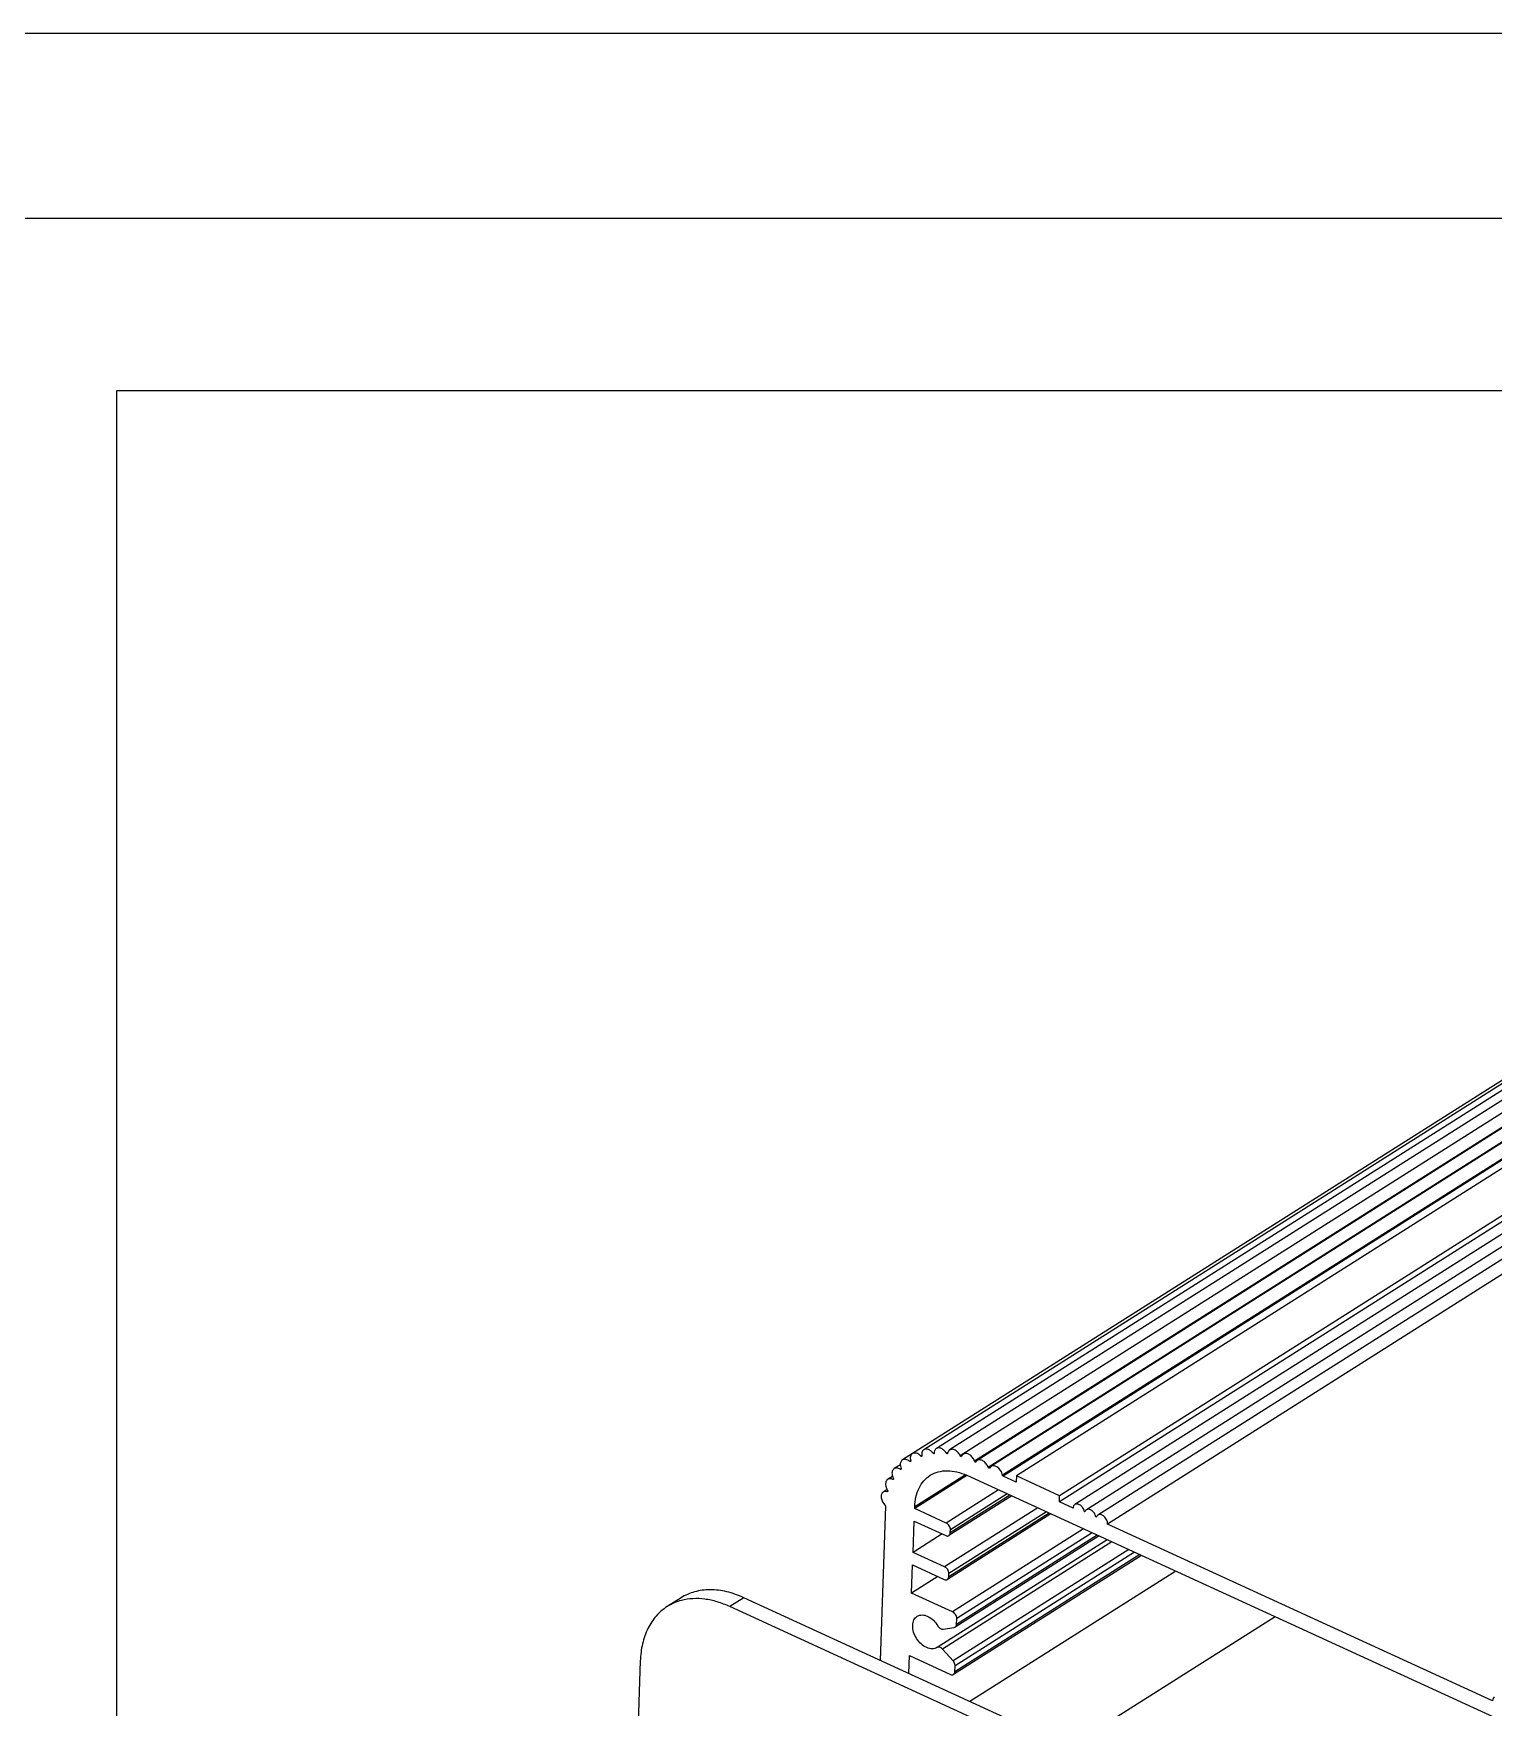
# Model space of a CAD drawing. Header units: millimetres. Extents: x 1354 to 1948, y 682 to 1102.
# Drawn here: x 1566.4 to 1724.2, y 921.6 to 1102.5 of the extents above; entities that cross this region are included whole.
import ezdxf

# ---------------------------------------------------------------- set-up
doc = ezdxf.new("R2010")
doc.units = ezdxf.units.MM

msp = doc.modelspace()

# ---------------------------------------------------------------- linework, layer by layer
at = {"color": 7, "linetype": 'Continuous'}
for p, q in [((1768.46, 1016.85), (1660.3, 948.35)), ((1769.69, 1017.26), (1662.61, 949.45)), ((1771.04, 1017.39), (1663.96, 949.58)), ((1772.48, 1017.24), (1665.4, 949.43)), ((1773.96, 1016.8), (1666.55, 948.78)), ((1775.16, 1016.01), (1668.09, 948.21)), ((1775.45, 1016.1), (1668.37, 948.29)), ((1776.64, 1015.34), (1669.56, 947.54)), ((1776.94, 1015.46), (1669.86, 947.65)), ((1778.18, 1014.51), (1671.11, 946.71)), ((1778.26, 1014.42), (1671.18, 946.61)), ((1779.7, 1014.44), (1672.63, 946.63)), ((1784.34, 1011.63), (1677.26, 943.82)), ((1784.36, 1012.3), (1677.28, 944.49)), ((1786, 1011.34), (1678.93, 943.53)), ((1787.24, 1010.77), (1680.17, 942.96)), ((1788.49, 1010.2), (1681.41, 942.39)), ((1789.54, 1009.24), (1682.46, 941.43)), ((1660.08, 947.84), (1659.4, 947.41)), ((1661.19, 948.26), (1661.08, 948.19)), ((1662.37, 948.84), (1662.27, 948.78)), ((1663.7, 949.13), (1663.6, 949.07)), ((1663.73, 949.08), (1663.71, 949.03)), ((1665.23, 949.19), (1665.04, 949.07)), ((1665.18, 949.06), (1665.15, 949.02)), ((1666.69, 948.74), (1666.67, 948.71)), ((1668.23, 948.14), (1668.21, 948.12)), ((1668.37, 948.29), (1668.23, 948.14)), ((1659.23, 946.58), (1658.7, 946.25)), ((1659.33, 946.29), (1659.25, 946.24)), ((1659.31, 946.24), (1659.25, 946.24)), ((1660.17, 947.41), (1660.07, 947.34)), ((1667.1, 946.74), (1661.62, 943.27)), ((1667.27, 946.68), (1661.62, 943.1)), ((1667.26, 946.69), (1739.13, 913.71)), ((1669.7, 947.48), (1669.69, 947.46)), ((1669.86, 947.65), (1669.7, 947.48)), ((1672.6, 945.96), (1671.18, 946.61)), ((1672.63, 946.63), (1672.6, 945.96)), ((1677.28, 944.49), (1672.63, 946.63)), ((1658.64, 945.15), (1658.23, 944.88)), ((1658.69, 944.95), (1658.66, 944.92)), ((1658.7, 944.93), (1658.66, 944.92)), ((1670.69, 945.11), (1665.03, 941.53)), ((1672.1, 944.47), (1665.32, 940.18)), ((1671.91, 944.55), (1665.47, 940.47)), ((1671.61, 944.69), (1665.48, 940.81)), ((1677.26, 943.82), (1677.28, 944.49)), ((1658.47, 943.36), (1657.88, 926.7)), ((1661.62, 943.1), (1661.62, 943.27)), ((1665.03, 941.53), (1661.62, 943.1)), ((1674.93, 943.17), (1664.86, 936.8)), ((1676.33, 942.52), (1665.16, 935.44)), ((1676.15, 942.61), (1665.3, 935.74)), ((1675.85, 942.75), (1665.31, 936.08)), ((1678.73, 943.14), (1677.26, 943.82)), ((1679.98, 942.81), (1679.95, 942.79)), ((1680.01, 942.76), (1680, 942.75)), ((1661.45, 938.36), (1661.57, 941.74)), ((1661.57, 941.74), (1664.98, 940.18)), ((1665.47, 940.47), (1665.48, 940.81)), ((1679.87, 940.9), (1665.72, 931.94)), ((1680.79, 940.48), (1666.17, 931.22)), ((1681.22, 942.24), (1681.19, 942.22)), ((1681.25, 942.19), (1681.24, 942.18)), ((1724.06, 922.34), (1682.46, 941.43)), ((1664.59, 940.36), (1661.45, 938.36)), ((1682.42, 939.73), (1664.05, 928.1)), ((1682.91, 939.51), (1664.62, 927.92)), ((1684.74, 938.67), (1665.77, 926.65)), ((1681.54, 940.14), (1666, 930.3)), ((1681.35, 940.22), (1666.14, 930.59)), ((1661.29, 933.97), (1661.4, 937.01)), ((1661.4, 937.01), (1664.82, 935.44)), ((1664.86, 936.8), (1661.45, 938.36)), ((1686.12, 938.03), (1665.82, 925.18)), ((1685.93, 938.12), (1665.96, 925.47)), ((1685.37, 938.38), (1665.99, 926.1)), ((1664.12, 935.76), (1661.29, 933.97)), ((1665.3, 935.74), (1665.31, 936.08)), ((1689.82, 936.34), (1667.58, 922.25)), ((1636.39, 933.46), (1634.87, 932.5)), ((1643.16, 933.46), (1641.65, 932.5)), ((1714.51, 900.72), (1643.16, 933.46)), ((1665.72, 931.94), (1661.29, 933.97)), ((1712.99, 899.76), (1641.65, 932.5)), ((1664.7, 930.06), (1665.9, 930.26)), ((1665.9, 930.26), (1666, 930.3)), ((1666.14, 930.59), (1666.17, 931.22)), ((1700.55, 931.41), (1678.31, 917.33)), ((1664.05, 928.09), (1664.03, 928.08)), ((1664.05, 928.1), (1664.05, 928.09)), ((1665.77, 926.65), (1664.62, 927.92)), ((1631.98, 926.63), (1631.23, 904.99)), ((1660.99, 925.28), (1661.06, 927.21)), ((1661.06, 927.21), (1665.48, 925.18)), ((1665.96, 925.47), (1665.99, 926.1))]:
    msp.add_line(p, q, dxfattribs=at)
for points in [[(1947.9, 682.46), (1947.9, 1102.46), (1353.9, 1102.46), (1353.9, 682.46)], [(1373.9, 702.46), (1927.9, 702.46), (1927.9, 1082.46), (1373.9, 1082.46)], [(1575.41, 1063.88), (1911.75, 1063.88), (1911.75, 834.4), (1575.41, 834.4)]]:
    msp.add_lwpolyline(points, close=True)
for points, start_tangent, end_tangent in [([(1663.6, 949.07), (1663.37, 949.32), (1663.1, 949.47), (1662.84, 949.52), (1662.72, 949.5), (1662.61, 949.45)], (-0.597472, 0.80189), (-0.844611, -0.535381)), ([(1663.96, 949.58), (1663.87, 949.5), (1663.79, 949.38)], (-0.845104, -0.534602), (-0.421602, -0.906781)), ([(1665.04, 949.07), (1664.81, 949.37), (1664.52, 949.58), (1664.36, 949.63), (1664.22, 949.65), (1664.08, 949.63), (1663.96, 949.58)], (-0.50722, 0.861817), (-0.845104, -0.534602)), ([(1660.3, 948.35), (1660.19, 948.26), (1660.12, 948.12), (1660.07, 947.96), (1660.07, 947.78)], (-0.844509, -0.535541), (0.070822, -0.997489)), ([(1660.07, 947.78), (1660.08, 947.7), (1660.15, 947.43)], (0.070822, -0.997489), (0.369536, -0.929216)), ([(1661.08, 948.19), (1660.88, 948.33), (1660.67, 948.41), (1660.47, 948.41), (1660.3, 948.35)], (-0.762521, 0.646963), (-0.844509, -0.535541)), ([(1661.17, 948.18), (1661.13, 948.17), (1661.08, 948.19)], (-0.844853, -0.534999), (-0.762521, 0.646963)), ([(1661.38, 949.04), (1661.22, 948.86), (1661.15, 948.6)], (-0.845177, -0.534487), (-0.076246, -0.997089)), ([(1661.15, 948.6), (1661.15, 948.52), (1661.19, 948.26)], (-0.076246, -0.997089), (0.259314, -0.965793)), ([(1661.19, 948.26), (1661.19, 948.21), (1661.17, 948.18)], (0.259314, -0.965793), (-0.844853, -0.534999)), ([(1662.27, 948.78), (1662.05, 948.97), (1661.81, 949.08), (1661.58, 949.1), (1661.38, 949.04)], (-0.682352, 0.731024), (-0.845177, -0.534487)), ([(1662.37, 948.75), (1662.32, 948.74), (1662.27, 948.78)], (-0.839946, -0.542671), (-0.682352, 0.731024)), ([(1662.39, 948.81), (1662.39, 948.78), (1662.37, 948.75)], (0.136397, -0.990654), (-0.839946, -0.542671)), ([(1662.4, 949.14), (1662.39, 949.06), (1662.39, 948.81)], (-0.241375, -0.970432), (0.136397, -0.990654)), ([(1662.61, 949.45), (1662.48, 949.32), (1662.4, 949.14)], (-0.844611, -0.535381), (-0.241375, -0.970432)), ([(1663.71, 949.03), (1663.66, 949.03), (1663.63, 949.05), (1663.6, 949.07)], (-0.839127, -0.543935), (-0.597472, 0.80189)), ([(1663.79, 949.38), (1663.77, 949.32), (1663.73, 949.08)], (-0.421602, -0.906781), (-0.002139, -0.999998)), ([(1665.15, 949.02), (1665.13, 949.01), (1665.1, 949.02), (1665.07, 949.04), (1665.04, 949.07)], (-0.846124, -0.532986), (-0.50722, 0.861817)), ([(1665.4, 949.43), (1665.26, 949.28), (1665.18, 949.06)], (-0.84523, -0.534403), (-0.158477, -0.987363)), ([(1666.55, 948.78), (1666.32, 949.14), (1666.01, 949.39), (1665.85, 949.47), (1665.68, 949.5), (1665.53, 949.48), (1665.4, 949.43)], (-0.41014, 0.912023), (-0.84523, -0.534403)), ([(1666.67, 948.71), (1666.64, 948.71), (1666.61, 948.72), (1666.57, 948.75), (1666.55, 948.78)], (-0.857762, -0.514046), (-0.41014, 0.912023)), ([(1666.88, 948.99), (1666.77, 948.89), (1666.69, 948.74)], (-0.844094, -0.536196), (-0.332101, -0.943244)), ([(1668.09, 948.21), (1667.88, 948.61), (1667.55, 948.92), (1667.37, 949.02), (1667.19, 949.06), (1667.03, 949.05), (1666.88, 948.99)], (-0.304135, 0.952629), (-0.844094, -0.536196)), ([(1668.18, 948.12), (1668.15, 948.12), (1668.09, 948.21)], (-0.999346, 0.036152), (-0.304135, 0.952629)), ([(1668.21, 948.12), (1668.18, 948.12)], (-0.866813, -0.498634), (-0.999346, 0.036152)), ([(1669.56, 947.54), (1669.35, 947.93), (1669.03, 948.23), (1668.85, 948.31), (1668.68, 948.36), (1668.52, 948.35), (1668.37, 948.29)], (-0.33157, 0.94343), (-0.846762, -0.531973)), ([(1671.11, 946.71), (1670.93, 947.16), (1670.6, 947.53), (1670.4, 947.65), (1670.21, 947.71), (1670.02, 947.71), (1669.86, 947.65)], (-0.175354, 0.984505), (-0.845, -0.534766)), ([(1658.7, 946.25), (1658.56, 946.11), (1658.49, 945.91), (1658.47, 945.66), (1658.53, 945.4)], (-0.844574, -0.535439), (0.317078, -0.9484)), ([(1659.25, 946.24), (1659.1, 946.3), (1658.96, 946.32), (1658.82, 946.3), (1658.7, 946.25)], (-0.90516, 0.425071), (-0.844574, -0.535439)), ([(1659.4, 947.41), (1659.28, 947.3), (1659.2, 947.13), (1659.17, 946.93), (1659.19, 946.71)], (-0.845077, -0.534644), (0.201022, -0.979587)), ([(1659.19, 946.71), (1659.21, 946.62), (1659.32, 946.35)], (0.201022, -0.979587), (0.469854, -0.882744)), ([(1659.32, 946.35), (1659.33, 946.32), (1659.33, 946.29), (1659.31, 946.24)], (0.469854, -0.882744), (-0.850446, -0.526063)), ([(1660.07, 947.34), (1659.89, 947.44), (1659.71, 947.48), (1659.54, 947.47), (1659.4, 947.41)], (-0.837522, 0.546403), (-0.845077, -0.534644)), ([(1660.14, 947.34), (1660.1, 947.33), (1660.07, 947.34)], (-0.849684, -0.527293), (-0.837522, 0.546403)), ([(1660.15, 947.43), (1660.16, 947.37), (1660.14, 947.34)], (0.369536, -0.929216), (-0.849684, -0.527293)), ([(1661.62, 943.27), (1661.76, 944.35), (1662.1, 945.31), (1662.62, 946.1), (1663.31, 946.69)], (0.035258, 0.999378), (0.844885, 0.534948)), ([(1663.31, 946.69), (1664.17, 947.06), (1665.14, 947.19), (1666.18, 947.06), (1667.26, 946.69)], (0.844885, 0.534948), (0.908872, -0.417076)), ([(1669.66, 947.45), (1669.63, 947.46), (1669.56, 947.54)], (-0.999893, -0.014637), (-0.33157, 0.94343)), ([(1669.69, 947.46), (1669.66, 947.45)], (-0.865191, -0.501442), (-0.999893, -0.014637)), ([(1671.18, 946.61), (1671.15, 946.62), (1671.11, 946.71)], (-0.908872, 0.417076), (-0.175354, 0.984505)), ([(1658.23, 944.88), (1658.11, 944.78), (1658.03, 944.63), (1658, 944.45), (1658.01, 944.25), (1658.15, 943.82), (1658.43, 943.46)], (-0.844764, -0.535139), (0.731333, -0.682021)), ([(1658.66, 944.92), (1658.43, 944.95), (1658.23, 944.88)], (-0.960514, 0.278232), (-0.844764, -0.535139)), ([(1658.53, 945.4), (1658.56, 945.31), (1658.7, 945.05)], (0.317078, -0.9484), (0.562586, -0.826738)), ([(1658.7, 945.05), (1658.72, 945.02), (1658.73, 944.98), (1658.72, 944.95), (1658.7, 944.93)], (0.562586, -0.826738), (-0.843519, -0.537099)), ([(1658.43, 943.46), (1658.44, 943.43), (1658.47, 943.36)], (0.731333, -0.682021), (-0.035258, -0.999378)), ([(1678.93, 943.53), (1678.85, 943.47), (1678.79, 943.38), (1678.73, 943.14)], (-0.845461, -0.534038), (-0.035258, -0.999378)), ([(1679.95, 942.79), (1679.79, 943.16), (1679.52, 943.45), (1679.36, 943.54), (1679.2, 943.59), (1679.05, 943.58), (1678.93, 943.53)], (-0.222305, 0.974977), (-0.845461, -0.534038)), ([(1680, 942.75), (1679.97, 942.76), (1679.96, 942.77), (1679.95, 942.79)], (-0.867962, -0.496631), (-0.222305, 0.974977)), ([(1680.17, 942.96), (1680.08, 942.88), (1680.01, 942.76)], (-0.843984, -0.536368), (-0.3558, -0.934562)), ([(1681.19, 942.22), (1681.03, 942.59), (1680.76, 942.88), (1680.6, 942.97), (1680.44, 943.02), (1680.3, 943.01), (1680.17, 942.96)], (-0.222305, 0.974977), (-0.843984, -0.536368)), ([(1681.41, 942.39), (1681.32, 942.31), (1681.25, 942.19)], (-0.844051, -0.536263), (-0.3558, -0.934562)), ([(1682.46, 941.43), (1682.37, 941.86), (1682.09, 942.24), (1681.92, 942.36), (1681.73, 942.44), (1681.56, 942.45), (1681.41, 942.39)], (0.035258, 0.999378), (-0.844051, -0.536263)), ([(1665.48, 940.81), (1665.45, 941.02), (1665.36, 941.23), (1665.21, 941.41), (1665.03, 941.53)], (0.035258, 0.999378), (-0.908872, 0.417076)), ([(1665.32, 940.18), (1665.38, 940.23), (1665.43, 940.3), (1665.47, 940.47)], (0.844607, 0.535386), (0.035258, 0.999378)), ([(1681.24, 942.18), (1681.22, 942.19), (1681.2, 942.2), (1681.19, 942.22)], (-0.867962, -0.496631), (-0.222305, 0.974977)), ([(1664.98, 940.18), (1665.17, 940.13), (1665.25, 940.14), (1665.32, 940.18)], (0.908872, -0.417076), (0.844607, 0.535386)), ([(1664.82, 935.44), (1665, 935.4), (1665.08, 935.41), (1665.16, 935.44)], (0.908872, -0.417076), (0.844607, 0.535386)), ([(1665.31, 936.08), (1665.28, 936.29), (1665.19, 936.5), (1665.04, 936.68), (1664.86, 936.8)], (0.035258, 0.999378), (-0.908872, 0.417076)), ([(1665.16, 935.44), (1665.21, 935.5), (1665.26, 935.56), (1665.3, 935.74)], (0.844607, 0.535386), (0.035258, 0.999378)), ([(1643.16, 933.46), (1641.31, 934.11), (1639.52, 934.32), (1638.66, 934.27), (1637.85, 934.1), (1637.09, 933.83), (1636.38, 933.46)], (-0.908872, 0.417076), (-0.844819, -0.535052)), ([(1641.65, 932.5), (1640.29, 933.02), (1638.94, 933.31), (1637.65, 933.36), (1636.43, 933.17)], (-0.908872, 0.417076), (-0.968145, -0.250391)), ([(1634.87, 932.5), (1634.25, 932.04), (1633.69, 931.49), (1633.21, 930.85), (1632.8, 930.14), (1632.22, 928.5), (1631.98, 926.63)], (-0.844819, -0.535052), (-0.034609, -0.999401)), ([(1636.43, 933.17), (1635.62, 932.9), (1634.87, 932.5)], (-0.968145, -0.250391), (-0.844819, -0.535052)), ([(1664.03, 928.08), (1663.79, 927.97), (1663.52, 927.94), (1663.22, 927.97), (1662.92, 928.07), (1662.33, 928.47), (1661.83, 929.06), (1661.51, 929.76), (1661.41, 930.46), (1661.44, 930.78), (1661.54, 931.06), (1661.69, 931.29), (1661.89, 931.46)], (-0.845426, -0.534092), (0.844967, 0.534819)), ([(1661.89, 931.46), (1662.14, 931.57), (1662.42, 931.6), (1662.72, 931.57), (1663.03, 931.45), (1663.64, 931.04), (1664.13, 930.41)], (0.844967, 0.534819), (0.51127, -0.85942)), ([(1666.17, 931.22), (1666.14, 931.43), (1666.04, 931.64), (1665.89, 931.82), (1665.72, 931.94)], (0.035258, 0.999378), (-0.908872, 0.417076)), ([(1664.13, 930.41), (1664.25, 930.25), (1664.4, 930.13), (1664.7, 930.06)], (0.51127, -0.85942), (0.986498, 0.163772)), ([(1666, 930.3), (1666.1, 930.42), (1666.14, 930.59)], (0.844345, 0.5358), (0.035258, 0.999378)), ([(1664.62, 927.92), (1664.48, 928.05), (1664.33, 928.12), (1664.18, 928.14), (1664.05, 928.1)], (-0.66862, 0.743604), (-0.846041, -0.533117)), ([(1665.99, 926.1), (1665.97, 926.24), (1665.77, 926.65)], (0.035258, 0.999378), (-0.66862, 0.743604)), ([(1665.48, 925.18), (1665.66, 925.14), (1665.75, 925.15), (1665.82, 925.18)], (0.908872, -0.417076), (0.844607, 0.535386)), ([(1665.82, 925.18), (1665.88, 925.23), (1665.92, 925.3), (1665.96, 925.47)], (0.844607, 0.535386), (0.035258, 0.999378)), ([(1724.25, 922.73), (1724.17, 922.67), (1724.11, 922.58), (1724.06, 922.34)], (-0.845461, -0.534038), (-0.035258, -0.999378))]:
    msp.add_spline(points, degree=3, dxfattribs=dict(at, start_tangent=start_tangent, end_tangent=end_tangent))

doc.saveas('drawing.dxf')
